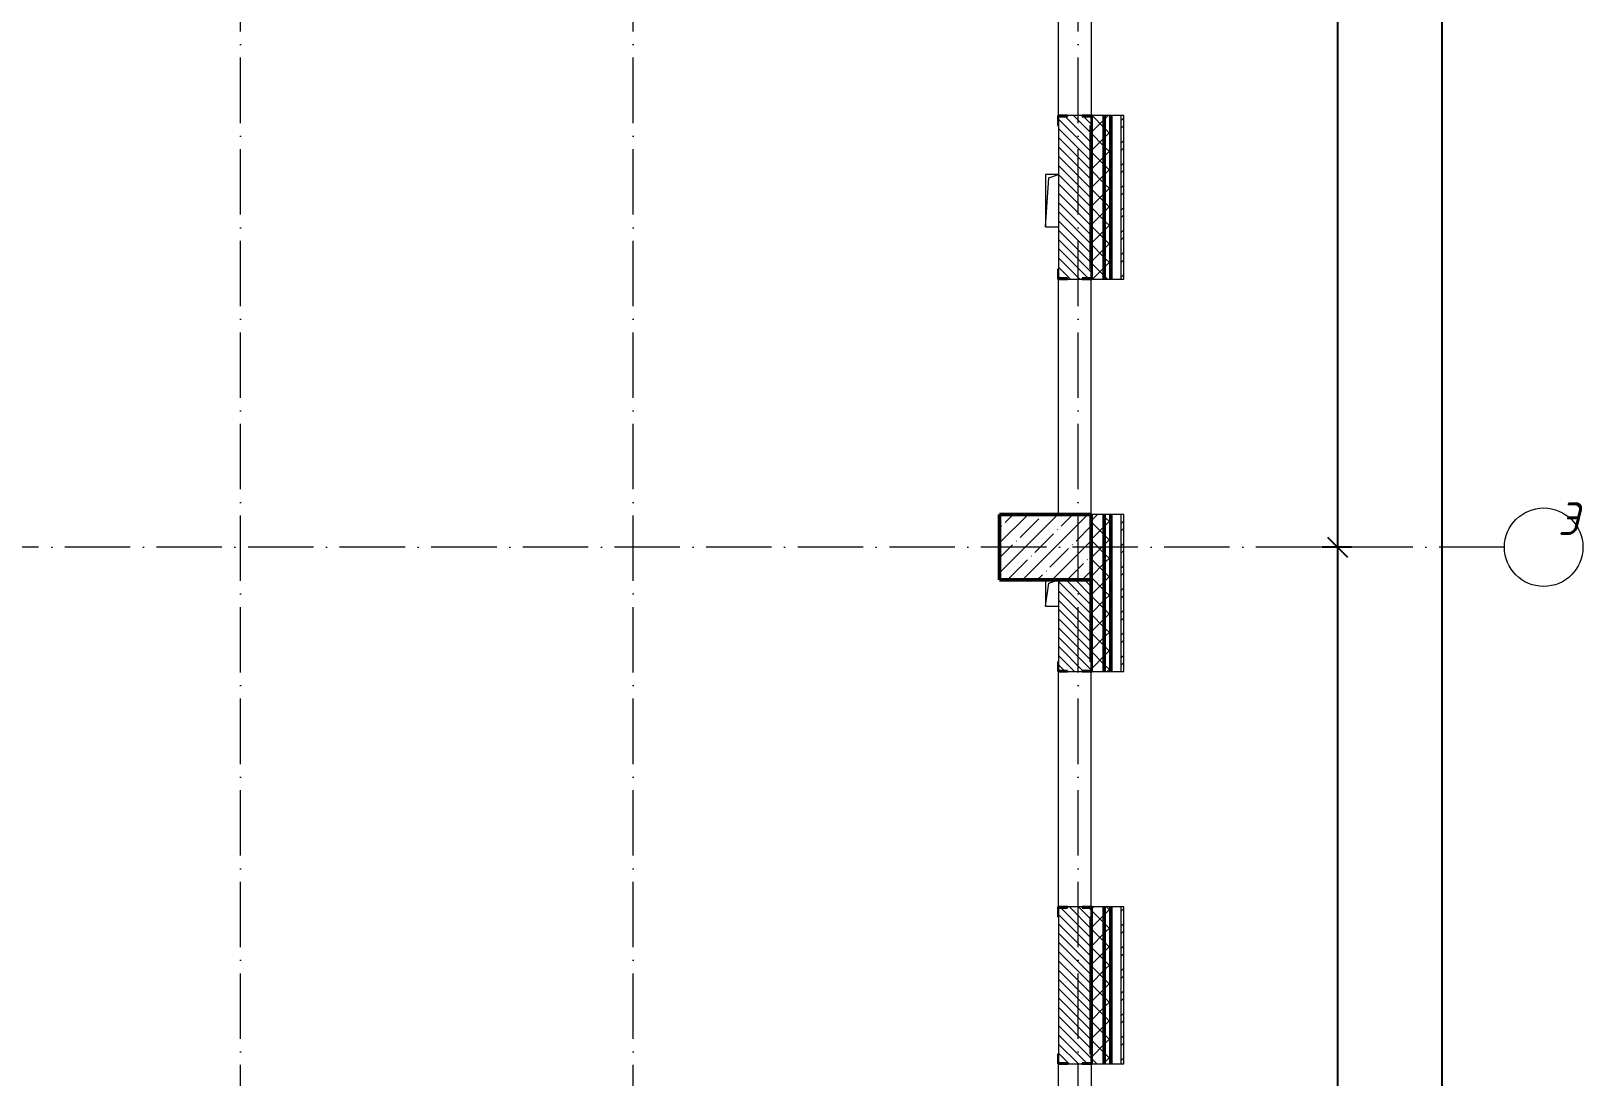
# Model space of a CAD drawing. Header units: millimetres. Extents: x -401725 to 250493, y 305116 to 802890.
# Drawn here: x 160134 to 171993, y 346617 to 354614 of the extents above; entities that cross this region are included whole.
import ezdxf

# ---------------------------------------------------------------- set-up
doc = ezdxf.new("R2010")
doc.units = ezdxf.units.MM
doc.linetypes.add('50_200_ШТРИХ_1Т_ш5_п1_п1_', pattern=[700, 500, -100, 0, -100])
for name, color, linetype, lineweight in [('A-____-____-DIMS', 7, 'Continuous', 9), ('A-GENM-____-MCUT', 7, 'Continuous', 25), ('A-GENM-____-OTLN', 7, 'Continuous', 9), ('A-GENM-____-OTLN-1', 7, 'Continuous', 25), ('A-WALL-____-MCUT-2', 7, 'Continuous', 50), ('A-WALL-____-MCUT-3', 7, 'Continuous', 9), ('A-WALL-____-OTLN', 7, 'Continuous', 9), ('A-WALL-____-PATT-1', 7, 'Continuous', 9), ('A-WALL-FNSH-MCUT-1', 7, 'Continuous', 9), ('S-COLS-____-MCUT', 7, 'Continuous', 50), ('S-COLS-____-OTLN', 7, 'Continuous', 9), ('S-GRID-____-IDEN', 7, 'Continuous', 9), ('S-GRID-____-OTLN-1', 7, '50_200_ШТРИХ_1Т_ш5_п1_п1_', 9)]:
    doc.layers.add(name, color=color, linetype=linetype, lineweight=lineweight)
doc.styles.add('ISOCPEUR_I', font='isocpeui.ttf', dxfattribs={"width": 0.9, "height": 2.5})
doc.dimstyles.new('ISO-2_5_0_9К_БОЛЬШОЙ_ОСИ', dxfattribs={"dimscale": 304.8, "dimtxt": 248.995294, "dimasz": 0.492126, "dimexe": 0.393701, "dimexo": 0, "dimgap": 0, "dimtad": 1, "dimdec": 0, "dimzin": 0, "dimdsep": 46, "dimtxsty": 'ISOCPEUR_I', "dimblk1": 'OBLIQUE', "dimblk2": 'OBLIQUE', "dimsah": 1, "dimcen": 0.09, "dimdle": 0.393701, "dimazin": 0, "dimtfac": 1, "dimtdec": 4, "dimtix": 1, "dimtmove": 0, "dimatfit": 3, "dimfxl": 1, "dimtvp": 1, "dimtolj": 1, "dimtzin": 0, "dimarcsym": 2})
pattern_1 = [(135, (144685.44, 312186.367), (-35.35534, -35.35534), [])]
pattern_2 = [(45, (144685.44, 312186.37), (-85.53659, 85.53659), []), (45, (144742.46, 312186.37), (-85.53659, 85.53659), [])]
pattern_3 = [(45, (144685.44, 312186.37), (-70.71068, 70.71068), []), (135, (144685.44, 312186.37), (-70.71068, -70.71068), [])]

# ---------------------------------------------------------------- blocks, each defined once
blk = doc.blocks.new('BSC_Колонна _Прямоугольная - 500х700-V8-АР1_План отверстий 3 этажа в осях 1-64_А-ГГ')
at = {"layer": 'S-COLS-____-OTLN'}
h = blk.add_hatch(dxfattribs=at)
h.set_pattern_fill('FP_42', color=256, style=0, pattern_type=2)
h.set_pattern_definition([(315, (-38481.04, 23200), (114.04925, 114.04925), []), (315, (-38481.04, 23085.95), (114.04925, 114.04925), [201.613, -40.323, 3.353, -36.97])])
h.paths.add_polyline_path([(-250, 237), (-250, -350), (250, -350), (250, 350), (-250, 350)], flags=0)
at = {"layer": 'S-COLS-____-MCUT'}
for p, q in [((250, 350), (-250, 350)), ((-250, 350), (-250, -350)), ((250, -350), (250, 350)), ((-250, -350), (250, -350))]:
    blk.add_line(p, q, dxfattribs=at)
blk = doc.blocks.new('Фахверк_СКБ_Уголок - 250_2700-27497298-АР1_План отверстий 3 этажа в осях 1-64_А-ГГ')
at = {"layer": 'A-GENM-____-MCUT'}
for p, q in [((200, 181), (125, 181)), ((125, 181), (125, 106)), ((131, 106), (131, 175)), ((131, 175), (200, 175)), ((200, 175), (200, 181)), ((125, 106), (131, 106)), ((131, -6), (125, -6)), ((125, -6), (125, -81)), ((125, -81), (200, -81)), ((131, -75), (131, -6)), ((200, -75), (131, -75)), ((200, -81), (200, -75))]:
    blk.add_line(p, q, dxfattribs=at)
blk = doc.blocks.new('AR_Отверстие прямоугольное _в плите_ - AR_Отверстие прямоугольное _в плите_-V178-АР1_План отверстий 3 этажа в осях 1-64_А-ГГ')
at = {"layer": 'A-GENM-____-OTLN'}
for p, q in [((-50, 100), (-50, -100)), ((-50, -100), (-25, 75)), ((-25, 75), (50, 100)), ((-50, -100), (50, -100))]:
    blk.add_line(p, q, dxfattribs=at)
blk = doc.blocks.new('AR_Отверстие прямоугольное _в плите_ - AR_Отверстие прямоугольное _в плите_-30510902-АР1_План отверстий 3 этажа в осях 1-64_А-ГГ')
at = {"layer": 'A-GENM-____-OTLN'}
for p, q in [((50, 200), (-50, 200)), ((-50, 200), (-50, -200)), ((-50, -200), (-25, 175)), ((-25, 175), (50, 200)), ((-50, -200), (50, -200))]:
    blk.add_line(p, q, dxfattribs=at)
blk = doc.blocks.new('Ось сетки - Круг_Ø6_00__ISO-2_5_0_9K_-25732049-АР1_План отверстий 3 этажа в осях 1-64_А-ГГ')
at = {"layer": 'S-GRID-____-IDEN'}
blk.add_circle((0, 0), 3, dxfattribs=at)
blk = doc.blocks.new('_Oblique')
at = {"color": 0, "linetype": 'ByBlock', "lineweight": -2}
blk.add_line((-0.5, -0.5), (0.5, 0.5), dxfattribs=at)
blk = doc.blocks.new('*D10174')
at = {"layer": 'A-____-____-DIMS', "color": 0, "lineweight": -2, "transparency": 16777216}
for p, q in [((170118, 356287), (170118, 350547)), ((170224, 356167), (169998, 356167)), ((170224, 350667), (169998, 350667))]:
    blk.add_line(p, q, dxfattribs=at)
at = {"layer": 'Defpoints', "color": 0, "transparency": 16777216}
for p in [(170224, 356167), (170118, 350667), (170224, 350667)]:
    blk.add_point(p, dxfattribs=at)
at = {"layer": 'A-____-____-DIMS', "color": 0, "lineweight": -2, "transparency": 16777216, "xscale": 150, "yscale": 150, "zscale": 150}
for p, rotation in [((170118, 356167), 90), ((170118, 350667), 270)]:
    blk.add_blockref('_Oblique', p, dxfattribs=dict(at, rotation=rotation))
at = {"layer": 'A-____-____-DIMS', "color": 0, "transparency": 16777216, "insert": (170117, 353417), "char_height": 2.5, "width": 758.48, "attachment_point": 5, "rotation": 90, "style": 'ISOCPEUR_I'}
blk.add_mtext('\\A1;5500', dxfattribs=at)
blk = doc.blocks.new('*D10175')
at = {"layer": 'A-____-____-DIMS', "color": 0, "lineweight": -2, "transparency": 16777216}
for p, q in [((170118, 350787), (170118, 344547)), ((170224, 350667), (169998, 350667)), ((170224, 344667), (169998, 344667))]:
    blk.add_line(p, q, dxfattribs=at)
at = {"layer": 'Defpoints', "color": 0, "transparency": 16777216}
for p in [(170224, 350667), (170118, 344667), (170224, 344667)]:
    blk.add_point(p, dxfattribs=at)
at = {"layer": 'A-____-____-DIMS', "color": 0, "lineweight": -2, "transparency": 16777216, "xscale": 150, "yscale": 150, "zscale": 150}
for p, rotation in [((170118, 350667), 90), ((170118, 344667), 270)]:
    blk.add_blockref('_Oblique', p, dxfattribs=dict(at, rotation=rotation))
at = {"layer": 'A-____-____-DIMS', "color": 0, "transparency": 16777216, "insert": (170117, 347667), "char_height": 2.5, "width": 758.48, "attachment_point": 5, "rotation": 90, "style": 'ISOCPEUR_I'}
blk.add_mtext('\\A1;6000', dxfattribs=at)
blk = doc.blocks.new('*D10180')
at = {"layer": 'A-____-____-DIMS', "color": 0, "lineweight": -2, "transparency": 16777216}
for p, q in [((170918, 326247), (170918, 359937)), ((170812, 359817), (171038, 359817)), ((170812, 326367), (171038, 326367))]:
    blk.add_line(p, q, dxfattribs=at)
at = {"layer": 'Defpoints', "color": 0, "transparency": 16777216}
for p in [(170812, 359817), (170918, 359817), (170812, 326367)]:
    blk.add_point(p, dxfattribs=at)
at = {"layer": 'A-____-____-DIMS', "color": 0, "lineweight": -2, "transparency": 16777216, "xscale": 150, "yscale": 150, "zscale": 150}
for p, rotation in [((170918, 359817), 90), ((170918, 326367), 270)]:
    blk.add_blockref('_Oblique', p, dxfattribs=dict(at, rotation=rotation))
at = {"layer": 'A-____-____-DIMS', "color": 0, "transparency": 16777216, "insert": (170917, 343092), "char_height": 2.5, "width": 971.08, "attachment_point": 5, "rotation": 90, "style": 'ISOCPEUR_I'}
blk.add_mtext('\\A1;33450', dxfattribs=at)

msp = doc.modelspace()

# ---------------------------------------------------------------- hatches: boundary and pattern name
at = {"layer": 'A-WALL-____-PATT-1'}
h = msp.add_hatch(dxfattribs=at)
h.set_pattern_fill('FP_3', color=256, style=0, pattern_type=2)
h.set_pattern_definition(pattern_2)
h.paths.add_polyline_path([(168485.4376, 353737.4093), (168485.4376, 353967.4093), (168465.4376, 353967.4093), (168465.4376, 353737.4093)], flags=0)
h.paths.add_polyline_path([(168485.4376, 355767.4093), (168485.4376, 360167.4093), (168465.4376, 360167.4093), (168465.4376, 355767.4093)], flags=0)
h = msp.add_hatch(dxfattribs=at)
h.set_pattern_fill('FP_1', color=256, style=0, pattern_type=2)
h.set_pattern_definition(pattern_3)
h.paths.add_polyline_path([(168335.4376, 321717.4093), (168335.4376, 323917.4093), (168241.4376, 323917.4093), (168241.4376, 323842.4093), (168235.4376, 323842.4093), (168235.4376, 321717.4093)], flags=0)
h.paths.add_polyline_path([(168335.4376, 325717.4093), (168335.4376, 326917.4093), (168241.4376, 326917.4093), (168241.4376, 326842.4093), (168235.4376, 326842.4093), (168235.4376, 325792.4093), (168241.4376, 325792.4093), (168241.4376, 325717.4093)], flags=0)
h.paths.add_polyline_path([(168335.4376, 328717.4093), (168335.4376, 329917.4093), (168235.4376, 329917.4093), (168235.4376, 328792.4093), (168241.4376, 328792.4093), (168241.4376, 328717.4093)], flags=0)
h.paths.add_polyline_path([(168335.4376, 331717.4093), (168335.4376, 332917.4093), (168241.4376, 332917.4093), (168241.4376, 332842.4093), (168235.4376, 332842.4093), (168235.4376, 331792.4093), (168241.4376, 331792.4093), (168241.4376, 331717.4093)], flags=0)
h.paths.add_polyline_path([(168235.4376, 334717.4093), (168335.4376, 334717.4093), (168335.4376, 335917.4093), (168241.4376, 335917.4093), (168241.4376, 335842.4093), (168235.4376, 335842.4093), (168235.4376, 335217.4093)], flags=0)
h.paths.add_polyline_path([(168241.4376, 337717.4093), (168335.4376, 337717.4093), (168335.4376, 338917.4093), (168235.4376, 338917.4093), (168235.4376, 337792.4093), (168241.4376, 337792.4093), (168241.4376, 337723.4093)], flags=0)
h.paths.add_polyline_path([(168241.4376, 340717.4093), (168335.4376, 340717.4093), (168335.4376, 341917.4093), (168241.4376, 341917.4093), (168241.4376, 341842.4093), (168235.4376, 341842.4093), (168235.4376, 340792.4093), (168241.4376, 340792.4093), (168241.4376, 340723.4093)], flags=0)
h.paths.add_polyline_path([(168241.4376, 343717.4093), (168335.4376, 343717.4093), (168335.4376, 344917.4093), (168235.4376, 344917.4093), (168235.4376, 343792.4093), (168241.4376, 343792.4093), (168241.4376, 343723.4093)], flags=0)
h.paths.add_polyline_path([(168335.4376, 346717.4093), (168335.4376, 347917.4093), (168241.4376, 347917.4093), (168241.4376, 347842.4093), (168235.4376, 347842.4093), (168235.4376, 346792.4093), (168241.4376, 346792.4093), (168241.4376, 346717.4093)], flags=0)
h.paths.add_polyline_path([(168241.4376, 349717.4093), (168335.4376, 349717.4093), (168335.4376, 350917.4093), (168235.4376, 350917.4093), (168235.4376, 349792.4093), (168241.4376, 349792.4093), (168241.4376, 349723.4093)], flags=0)
h.paths.add_polyline_path([(168335.4376, 352717.4093), (168335.4376, 353967.4093), (168241.4376, 353967.4093), (168241.4376, 353892.4093), (168235.4376, 353892.4093), (168235.4376, 352792.4093), (168241.4376, 352792.4093), (168241.4376, 352717.4093)], flags=0)
h.paths.add_polyline_path([(168335.4376, 355767.4093), (168335.4376, 359917.4093), (168235.4376, 359917.4093), (168235.4376, 355767.4093)], flags=0)
h = msp.add_hatch(dxfattribs=at)
h.set_pattern_fill('FP_1', color=256, style=0, pattern_type=2)
h.set_pattern_definition(pattern_3)
h.paths.add_polyline_path([(168385.4376, 321717.4093), (168385.4376, 323917.4093), (168335.4376, 323917.4093), (168335.4376, 321717.4093)], flags=0)
h.paths.add_polyline_path([(168385.4376, 325717.4093), (168385.4376, 326917.4093), (168335.4376, 326917.4093), (168335.4376, 325717.4093)], flags=0)
h.paths.add_polyline_path([(168385.4376, 328717.4093), (168385.4376, 329917.4093), (168335.4376, 329917.4093), (168335.4376, 328717.4093)], flags=0)
h.paths.add_polyline_path([(168385.4376, 331717.4093), (168385.4376, 332917.4093), (168335.4376, 332917.4093), (168335.4376, 331717.4093)], flags=0)
h.paths.add_polyline_path([(168385.4376, 334717.4093), (168385.4376, 335917.4093), (168335.4376, 335917.4093), (168335.4376, 334717.4093)], flags=0)
h.paths.add_polyline_path([(168335.4376, 337717.4093), (168385.4376, 337717.4093), (168385.4376, 338917.4093), (168335.4376, 338917.4093), (168335.4376, 338721.3319)], flags=0)
h.paths.add_polyline_path([(168335.4376, 340717.4093), (168385.4376, 340717.4093), (168385.4376, 341917.4093), (168335.4376, 341917.4093)], flags=0)
h.paths.add_polyline_path([(168385.4376, 343717.4093), (168385.4376, 344917.4093), (168335.4376, 344917.4093), (168335.4376, 343717.4093)], flags=0)
h.paths.add_polyline_path([(168335.4376, 346717.4093), (168385.4376, 346717.4093), (168385.4376, 347917.4093), (168335.4376, 347917.4093), (168335.4376, 347321.6357)], flags=0)
h.paths.add_polyline_path([(168335.4376, 349717.4093), (168385.4376, 349717.4093), (168385.4376, 350917.4093), (168335.4376, 350917.4093), (168335.4376, 350761.7572)], flags=0)
h.paths.add_polyline_path([(168385.4376, 352717.4093), (168385.4376, 353967.4093), (168335.4376, 353967.4093), (168335.4376, 352717.4093)], flags=0)
h.paths.add_polyline_path([(168385.4376, 355767.4093), (168385.4376, 359917.4093), (168335.4376, 359917.4093), (168335.4376, 355767.4093)], flags=0)
h = msp.add_hatch(dxfattribs=at)
h.set_pattern_fill('FP_6', color=256, style=0, pattern_type=2)
h.set_pattern_definition(pattern_1)
h.paths.add_polyline_path([(168054.4376, 352717.4093), (168166.4376, 352717.4093), (168166.4376, 352723.4093), (168235.4376, 352723.4093), (168235.4376, 353961.4093), (168166.4376, 353961.4093), (168166.4376, 353967.4093), (168054.4376, 353967.4093), (168054.4376, 353961.4093), (167985.4376, 353961.4093), (167985.4376, 352723.4093), (168054.4376, 352723.4093)], flags=0)
h = msp.add_hatch(dxfattribs=at)
h.set_pattern_fill('FP_3', color=256, style=0, pattern_type=2)
h.set_pattern_definition(pattern_2)
h.paths.add_polyline_path([(168465.4376, 321907.4093), (168485.4376, 321907.4093), (168485.4376, 323917.4093), (168465.4376, 323917.4093), (168465.4376, 321950.7396)], flags=0)
h.paths.add_polyline_path([(168485.4376, 325717.4093), (168485.4376, 326917.4093), (168465.4376, 326917.4093), (168465.4376, 325717.4093)], flags=0)
h.paths.add_polyline_path([(168485.4376, 328717.4093), (168485.4376, 329917.4093), (168465.4376, 329917.4093), (168465.4376, 328717.4093)], flags=0)
h.paths.add_polyline_path([(168485.4376, 331717.4093), (168485.4376, 332917.4093), (168465.4376, 332917.4093), (168465.4376, 331717.4093)], flags=0)
h.paths.add_polyline_path([(168465.4376, 334717.4093), (168485.4376, 334717.4093), (168485.4376, 335917.4093), (168465.4376, 335917.4093)], flags=0)
h.paths.add_polyline_path([(168485.4376, 337717.4093), (168485.4376, 338917.4093), (168465.4376, 338917.4093), (168465.4376, 337717.4093)], flags=0)
h.paths.add_polyline_path([(168485.4376, 340717.4093), (168485.4376, 341917.4093), (168465.4376, 341917.4093), (168465.4376, 340717.4093)], flags=0)
h.paths.add_polyline_path([(168465.4376, 343717.4093), (168485.4376, 343717.4093), (168485.4376, 344917.4093), (168465.4376, 344917.4093), (168465.4376, 343881.5142)], flags=0)
h.paths.add_polyline_path([(168485.4376, 346717.4093), (168485.4376, 347917.4093), (168465.4376, 347917.4093), (168465.4376, 346717.4093)], flags=0)
h.paths.add_polyline_path([(168485.4376, 349717.4093), (168485.4376, 350917.4093), (168465.4376, 350917.4093), (168465.4376, 349717.4093)], flags=0)
h.paths.add_polyline_path([(168465.4376, 352717.4093), (168485.4376, 352717.4093), (168485.4376, 353737.4093), (168465.4376, 353737.4093), (168465.4376, 353341.8483)], flags=0)
h = msp.add_hatch(dxfattribs=at)
h.set_pattern_fill('FP_6', color=256, style=0, pattern_type=2)
h.set_pattern_definition(pattern_1)
h.paths.add_polyline_path([(168166.4376, 346717.4093), (168166.4376, 346723.4093), (168235.4376, 346723.4093), (168235.4376, 347911.4093), (168166.4376, 347911.4093), (168166.4376, 347917.4093), (168054.4376, 347917.4093), (168054.4376, 347911.4093), (167985.4376, 347911.4093), (167985.4376, 346723.4093), (168054.4376, 346723.4093), (168054.4376, 346717.4093)], flags=0)
h.paths.add_polyline_path([(168166.4376, 349717.4093), (168166.4376, 349723.4093), (168235.4376, 349723.4093), (168235.4376, 350417.4093), (167985.4376, 350417.4093), (167985.4376, 349723.4093), (168054.4376, 349723.4093), (168054.4376, 349717.4093)], flags=0)

# ---------------------------------------------------------------- linework, layer by layer
at = {"layer": 'A-WALL-____-MCUT-2'}
for p, q in [((168235.4376, 352792.4093), (168235.4376, 353892.4093)), ((168335.4376, 352717.4093), (168335.4376, 353967.4093)), ((168385.4376, 352717.4093), (168385.4376, 353967.4093)), ((168335.4376, 349717.4093), (168335.4376, 350917.4093)), ((168385.4376, 349717.4093), (168385.4376, 350917.4093)), ((168235.4376, 350417.4093), (168235.4376, 349792.4093)), ((168235.4376, 347842.4093), (168235.4376, 346792.4093)), ((168335.4376, 346717.4093), (168335.4376, 347917.4093)), ((168385.4376, 346717.4093), (168385.4376, 347917.4093))]:
    msp.add_line(p, q, dxfattribs=at)
at = {"layer": 'A-WALL-____-MCUT-3'}
for p, q in [((167985.4376, 353892.4093), (167985.4376, 352792.4093)), ((168166.4376, 353967.4093), (168054.4376, 353967.4093)), ((168465.4376, 353967.4093), (168241.4376, 353967.4093)), ((168465.4376, 352717.4093), (168465.4376, 353967.4093)), ((168054.4376, 352717.4093), (168166.4376, 352717.4093)), ((168241.4376, 352717.4093), (168465.4376, 352717.4093)), ((168465.4376, 350917.4093), (168235.4376, 350917.4093)), ((168465.4376, 349717.4093), (168465.4376, 350917.4093)), ((167985.4376, 350417.4093), (167985.4376, 349792.4093)), ((168054.4376, 349717.4093), (168166.4376, 349717.4093)), ((168241.4376, 349717.4093), (168465.4376, 349717.4093)), ((167985.4376, 347842.4093), (167985.4376, 346792.4093)), ((168166.4376, 347917.4093), (168054.4376, 347917.4093)), ((168465.4376, 347917.4093), (168241.4376, 347917.4093)), ((168465.4376, 346717.4093), (168465.4376, 347917.4093)), ((168054.4376, 346717.4093), (168166.4376, 346717.4093)), ((168241.4376, 346717.4093), (168465.4376, 346717.4093))]:
    msp.add_line(p, q, dxfattribs=at)
at = {"layer": 'A-WALL-____-OTLN'}
for p, q in [((167985.4376, 353967.4093), (167985.4376, 355767.4093)), ((168235.4376, 355767.4093), (168235.4376, 353967.4093)), ((167985.4376, 350917.4093), (167985.4376, 352717.4093)), ((168235.4376, 350917.4093), (168235.4376, 352717.4093)), ((167985.4376, 347917.4093), (167985.4376, 349717.4093)), ((168235.4376, 347917.4093), (168235.4376, 349717.4093)), ((167985.4376, 344917.4093), (167985.4376, 346717.4093)), ((168235.4376, 346717.4093), (168235.4376, 344917.4093))]:
    msp.add_line(p, q, dxfattribs=at)
at = {"layer": 'A-WALL-FNSH-MCUT-1'}
for p, q in [((168485.4376, 353967.4093), (168465.4376, 353967.4093)), ((168485.4376, 352717.4093), (168485.4376, 353967.4093)), ((168465.4376, 352717.4093), (168485.4376, 352717.4093)), ((168485.4376, 350917.4093), (168465.4376, 350917.4093)), ((168485.4376, 349717.4093), (168485.4376, 350917.4093)), ((168465.4376, 349717.4093), (168485.4376, 349717.4093)), ((168485.4376, 347917.4093), (168465.4376, 347917.4093)), ((168485.4376, 346717.4093), (168485.4376, 347917.4093)), ((168465.4376, 346717.4093), (168485.4376, 346717.4093))]:
    msp.add_line(p, q, dxfattribs=at)
at = {"layer": 'S-GRID-____-OTLN-1'}
for p, q in [((161735.4376, 307703.761), (161735.4376, 362067.327)), ((164735.4376, 307703.761), (164735.4376, 362067.327)), ((168135.4376, 307703.761), (168135.4376, 362067.327)), ((171393.1768, 350667.4093), (140016.6674, 350667.4093))]:
    msp.add_line(p, q, dxfattribs=at)

# ---------------------------------------------------------------- block references
at = {"layer": 'A-GENM-____-OTLN'}
for name, p in [('AR_Отверстие прямоугольное _в плите_ - AR_Отверстие прямоугольное _в плите_-30510902-АР1_План отверстий 3 этажа в осях 1-64_А-ГГ', (167935.4376, 353317.4093)), ('AR_Отверстие прямоугольное _в плите_ - AR_Отверстие прямоугольное _в плите_-V178-АР1_План отверстий 3 этажа в осях 1-64_А-ГГ', (167935.4376, 350317.4093))]:
    msp.add_blockref(name, p, dxfattribs=at)
at = {"layer": 'A-GENM-____-OTLN-1'}
for p, rotation in [((168060.4376, 354092.4093), 269.9999999999999), ((168160.4376, 352592.4093), 89.99999999999991), ((168160.4376, 349592.4093), 89.99999999999991), ((168060.4376, 348042.4093), 269.9999999999999), ((168160.4376, 346592.4093), 89.99999999999991)]:
    msp.add_blockref('Фахверк_СКБ_Уголок - 250_2700-27497298-АР1_План отверстий 3 этажа в осях 1-64_А-ГГ', p, dxfattribs=dict(at, rotation=rotation))
at = {"layer": 'S-COLS-____-OTLN', "rotation": 89.9999999999999}
msp.add_blockref('BSC_Колонна _Прямоугольная - 500х700-V8-АР1_План отверстий 3 этажа в осях 1-64_А-ГГ', (167885.4376, 350667.4093), dxfattribs=at)
at = {"layer": 'S-GRID-____-IDEN', "xscale": 99.99999999999993, "yscale": 99.99999999999993, "zscale": 99.99999999999993, "rotation": 89.99999999999982}
msp.add_blockref('Ось сетки - Круг_Ø6_00__ISO-2_5_0_9K_-25732049-АР1_План отверстий 3 этажа в осях 1-64_А-ГГ', (171693.1768, 350667.4093), dxfattribs=at)

# ---------------------------------------------------------------- texts
at = {"layer": 'S-GRID-____-IDEN', "insert": (171802.0214, 351010.7389), "char_height": 250, "width": 223.670812, "attachment_point": 1, "style": 'ISOCPEUR_I'}
msp.add_mtext('\\fISOCPEUR|b0|i1|c204|p34|;\\W.9;Э', dxfattribs=at)

# ---------------------------------------------------------------- dimensions: what is measured, and where the dimension line sits
at = {"layer": 'A-____-____-DIMS'}
for base, p1, p2, override, picture, middle in [((170917.9709, 359817.4093), (170811.9049, 326367.4093), (170811.9049, 359817.4093), {"dimpost": '<>', "dimfxl": 33450}, '*D10180', (170916.7209, 343092.4093)), ((170117.9709, 350667.4093), (170224.0369, 356167.4093), (170224.0369, 350667.4093), {"dimpost": '<>', "dimfxl": 5500}, '*D10174', (170116.7209, 353417.4093)), ((170117.9709, 344667.4093), (170224.0369, 350667.4093), (170224.0369, 344667.4093), {"dimpost": '<>', "dimfxl": 6000}, '*D10175', (170116.7209, 347667.4093))]:
    dim = msp.add_linear_dim(base=base, p1=p1, p2=p2, angle=90, dimstyle='ISO-2_5_0_9К_БОЛЬШОЙ_ОСИ', override=override, dxfattribs=at)
    dim.commit()
    dim.dimension.update_dxf_attribs({"geometry": picture, "text_midpoint": middle})

doc.saveas('drawing.dxf')
